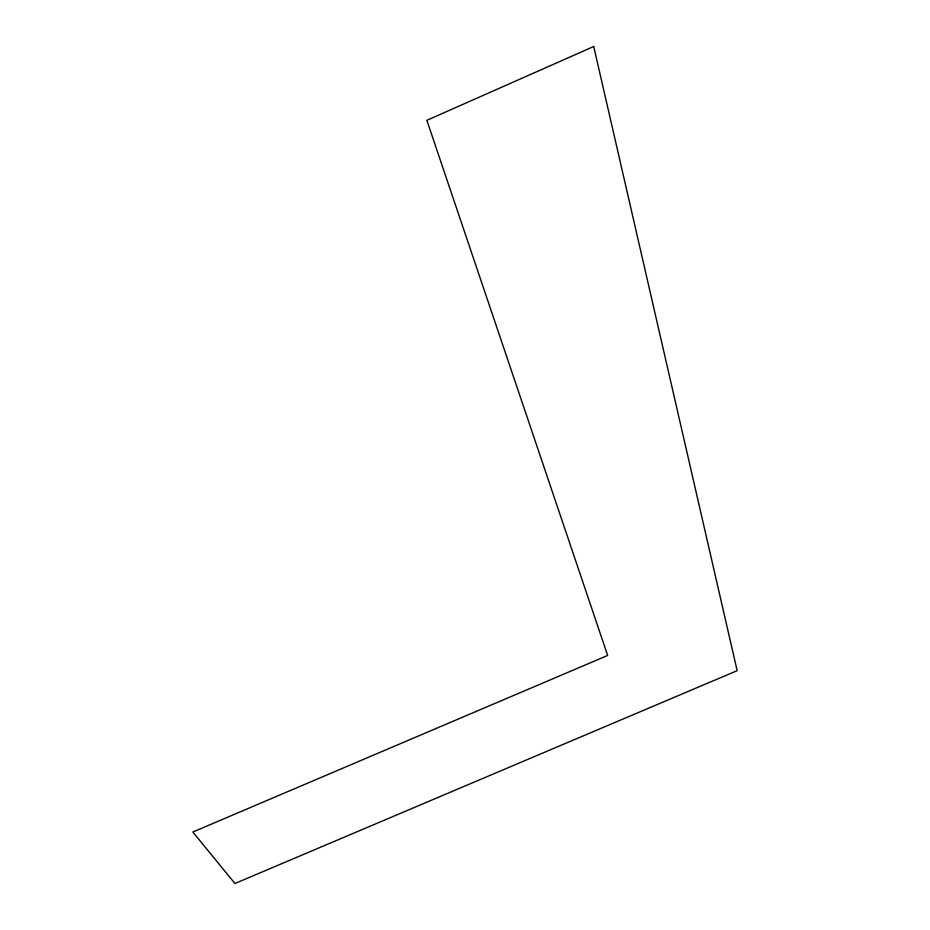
<?xml version="1.0" encoding="UTF-8"?>
<svg xmlns="http://www.w3.org/2000/svg" width="930" height="930" viewBox="0 0 930 930"><rect width="100%" height="100%" fill="white"/><g stroke="black" fill="none" stroke-linecap="round" stroke-linejoin="round"><path stroke-width="1.4" d="M593.724 46.5L426.858 120.319L607.65 655.452L192.847 832.025L234.93 883.5L737.153 670.669L593.724 46.5"/></g></svg>
